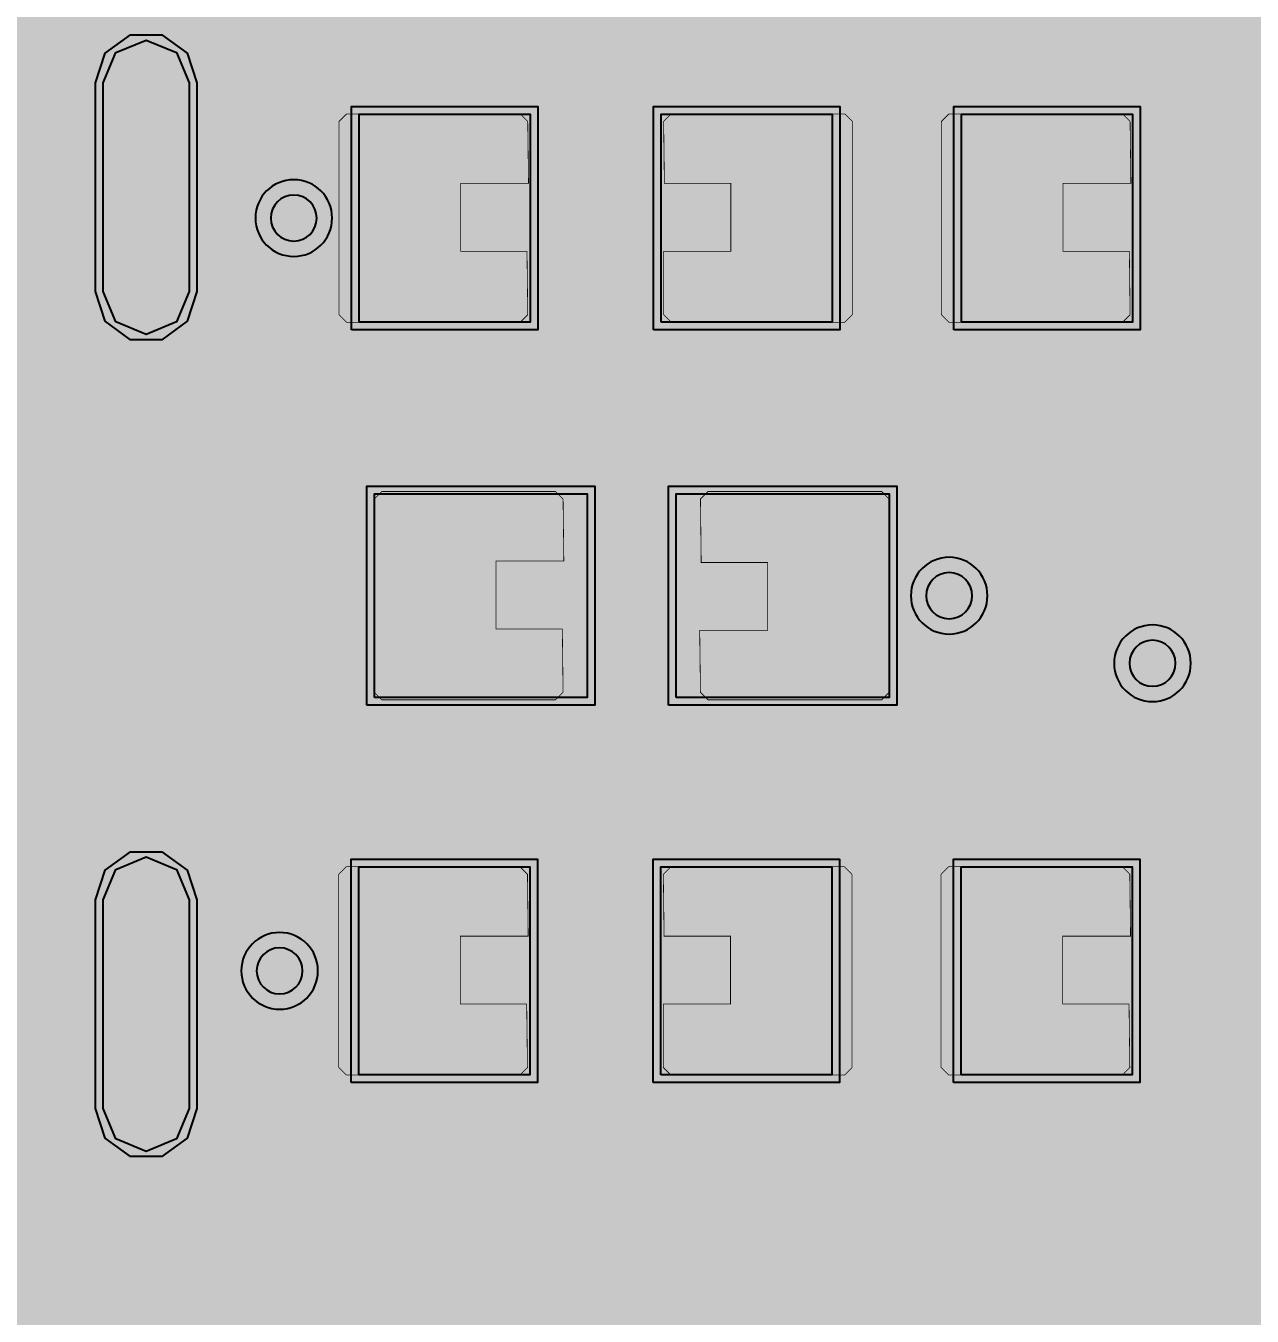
# Model space of a CAD drawing. Header units: millimetres. Extents: x -61 to 56, y -72 to 70.
# Drawn here: x 39.42 to 47.54, y 19.89 to 28.44 of the extents above; entities that cross this region are included whole.
import ezdxf

# ---------------------------------------------------------------- set-up
doc = ezdxf.new("R2010")
doc.units = ezdxf.units.MM
doc.header["$MEASUREMENT"] = 0
for name, color, linetype, true_color in [('02GND', 7, 'Continuous', 0x999966), ('03POWER', 7, 'Continuous', 0x008000), ('Bottom-Layer', 7, 'Continuous', 0x0000ff), ('Hole-Layer', 7, 'Continuous', 0x222222), ('Multi-Layer', 7, 'Continuous', 0xc0c0c0), ('Top-Layer', 7, 'Continuous', 0xff0000), ('Top-Paste-Mask-Layer', 7, 'Continuous', 0x808080), ('Top-Silkscreen-Layer', 7, 'Continuous', 0xffcc00), ('Top-Solder-Mask-Layer', 7, 'Continuous', 0x800080)]:
    doc.layers.add(name, color=color, linetype=linetype, true_color=true_color)

msp = doc.modelspace()

# ---------------------------------------------------------------- hatches: boundary and pattern name
at = {"layer": '02GND'}
for points in [[(-49.642, 52.1533), (49.642, 52.1533), (49.642, -62.142), (-49.642, -62.142)], [(40.578, 27.1671), (40.66, 26.861), (40.8841, 26.6369), (41.1901, 26.5549), (41.4962, 26.6369), (41.7203, 26.861), (41.8023, 27.1671), (41.7203, 27.4731), (41.4962, 27.6972), (41.1901, 27.7792), (40.8841, 27.6972), (40.66, 27.4731)], [(40.4843, 22.181), (40.5663, 21.875), (40.7903, 21.6509), (41.0964, 21.5689), (41.4025, 21.6509), (41.6265, 21.875), (41.7086, 22.181), (41.6265, 22.4871), (41.4025, 22.7112), (41.0964, 22.7932), (40.7903, 22.7112), (40.5663, 22.4871)]]:
    msp.add_hatch(color=256, dxfattribs=at).paths.add_polyline_path(points)
at = {"layer": '03POWER'}
for points in [[(48.499, -56.0416), (48.5811, -56.3479), (48.8055, -56.572), (49.112, -56.6537), (49.4182, -56.5711), (49.642, -56.3464), (49.642, -62.142), (44.1922, -62.142), (44.3927, -61.9566), (44.4927, -61.7025), (44.4722, -61.4302), (45.1891, -61.7036), (45.9498, -61.8043), (46.7131, -61.7268), (47.438, -61.4754), (48.0854, -61.0636), (48.6204, -60.5136), (49.0141, -59.855), (49.2453, -59.1234), (49.3016, -58.3582), (49.1799, -57.6006), (48.8867, -56.8916), (48.438, -56.2692), (47.8578, -55.7672), (47.1774, -55.4124), (46.4336, -55.2241), (45.6664, -55.2125), (44.9172, -55.378), (44.2264, -55.7119), (43.6312, -56.1961), (43.1637, -56.8045), (42.8491, -57.5043), (42.7044, -58.2579), (42.7374, -59.0244), (42.9463, -59.7627), (43.3198, -60.433), (43.8378, -60.999), (-43.3618, -60.999), (-43.6207, -61.0564), (-43.831, -61.218), (-43.9533, -61.4534), (-43.9644, -61.7184), (-43.8625, -61.9632), (-43.6666, -62.142), (-49.642, -62.142), (-49.642, -56.5819), (-49.4335, -56.7975), (-49.1476, -56.8882), (-48.8529, -56.8322), (-49.1622, -57.5412), (-49.2982, -58.3027), (-49.2534, -59.075), (-49.0303, -59.8157), (-48.6412, -60.4842), (-48.1072, -61.0439), (-47.4578, -61.4642), (-46.7284, -61.722), (-45.9591, -61.8032), (-45.1921, -61.7032), (-44.4692, -61.4277), (-43.8302, -60.9917), (-43.3101, -60.4191), (-42.9374, -59.7413), (-42.7325, -58.9953), (-42.7065, -58.2222), (-42.8611, -57.4642), (-43.1876, -56.763), (-43.6682, -56.1568), (-44.2766, -55.679), (-44.9793, -55.3557), (-45.738, -55.2047), (-46.511, -55.2341), (-47.256, -55.4425), (-47.9321, -55.8184), (-48.5023, -56.3411), (-48.4998, -56.3091), (-48.499, -56.2771), (-48.499, 51.315), (-19.4026, 51.315), (-19.6295, 51.1437), (-19.7546, 50.8885), (-19.7509, 50.6043), (-19.6192, 50.3524), (-19.388, 50.1871), (-19.6578, 49.9772), (-19.7729, 49.6553), (-19.6975, 49.3219), (-19.4552, 49.0809), (-19.6839, 48.8583), (-19.7695, 48.5508), (-19.6886, 48.242), (-19.4633, 48.0159), (-19.1548, 47.934), (-18.847, 48.0185), (-18.6236, 48.2465), (-18.5453, 48.5559), (-18.6335, 48.8627), (-18.8641, 49.0834), (-18.625, 49.3243), (-18.5509, 49.6555), (-18.6646, 49.9752), (-18.9312, 50.1853), (-18.6981, 50.3494), (-18.5646, 50.6015), (-18.5597, 50.8866), (-18.6846, 51.143), (-18.9121, 51.315), (48.4255, 51.315), (48.499, 51.2415)], [(40.578, 27.1671), (40.66, 26.861), (40.8841, 26.6369), (41.1901, 26.5549), (41.4962, 26.6369), (41.7203, 26.861), (41.8023, 27.1671), (41.7203, 27.4731), (41.4962, 27.6972), (41.1901, 27.7792), (40.8841, 27.6972), (40.66, 27.4731)], [(44.9194, 24.6661), (45.0014, 24.36), (45.2254, 24.1359), (45.5315, 24.0539), (45.8376, 24.1359), (46.0616, 24.36), (46.1436, 24.6661), (46.0616, 24.9721), (45.8376, 25.1962), (45.5315, 25.2782), (45.2254, 25.1962), (45.0014, 24.9721)], [(46.2661, 24.2182), (46.3481, 23.9121), (46.5722, 23.6881), (46.8782, 23.606), (47.1843, 23.6881), (47.4084, 23.9121), (47.4904, 24.2182), (47.4084, 24.5243), (47.1843, 24.7483), (46.8782, 24.8303), (46.5722, 24.7483), (46.3481, 24.5243)], [(40.4843, 22.181), (40.5663, 21.875), (40.7903, 21.6509), (41.0964, 21.5689), (41.4025, 21.6509), (41.6265, 21.875), (41.7086, 22.181), (41.6265, 22.4871), (41.4025, 22.7112), (41.0964, 22.7932), (40.7903, 22.7112), (40.5663, 22.4871)]]:
    msp.add_hatch(color=256, dxfattribs=at).paths.add_polyline_path(points)
at = {"layer": 'Bottom-Layer'}
for points in [[(-49.642, -62.142), (-49.642, 52.1533), (49.642, 52.1533), (49.642, -62.142)], [(23.0869, 21.9609), (23.1689, 21.6549), (23.393, 21.4308), (23.699, 21.3488), (35.6723, 21.3488), (34.3978, 20.0743), (26.7457, 20.0743), (26.4167, 19.9992), (26.1529, 19.7888), (26.0065, 19.4848), (26.0065, 19.1474), (26.1529, 18.8434), (26.4167, 18.6331), (26.7457, 18.558), (34.7118, 18.558), (35.0019, 18.6157), (35.2479, 18.78), (37.0653, 20.5974), (37.16, 20.3431), (37.3554, 20.1547), (37.6131, 20.0694), (37.8823, 20.1038), (38.1102, 20.2512), (38.2519, 20.4827), (39.4016, 21.6324), (40.8249, 21.6324), (41.1258, 21.5696), (41.4193, 21.661), (41.6314, 21.8835), (41.7086, 22.181), (41.6314, 22.4786), (41.4193, 22.7011), (41.1258, 22.7925), (40.8249, 22.7297), (39.1975, 22.7297), (41.7262, 25.2584), (41.8906, 25.5044), (41.9483, 25.7945), (41.9483, 27.1671), (41.8732, 27.496), (41.6628, 27.7598), (41.3589, 27.9062), (41.0214, 27.9062), (40.7175, 27.7598), (40.5071, 27.496), (40.432, 27.1671), (40.432, 26.1085), (36.3073, 21.9838), (36.2179, 22.2801), (35.995, 22.4948), (35.6956, 22.5731), (23.699, 22.5731), (23.393, 22.4911), (23.1689, 22.267)]]:
    msp.add_hatch(color=256, dxfattribs=at).paths.add_polyline_path(points)
at = {"layer": 'Top-Layer'}
for points in [[(-49.642, -62.142), (-49.642, 52.1533), (49.642, 52.1533), (49.642, -62.142)], [(39.6073, 31.1852), (38.6451, 31.1852), (38.466, 31.1372), (38.3349, 31.0061), (38.2869, 30.8271), (38.2869, 29.4771), (38.3146, 29.339), (38.3934, 29.2222), (38.3934, 28.3961), (38.3236, 28.2355), (38.2997, 28.0621), (38.2997, 26.6802), (38.3779, 26.3732), (38.5933, 26.1409), (38.8935, 26.0397), (39.2056, 26.0944), (39.4536, 26.2917), (39.5771, 26.5834), (39.61, 26.4564), (39.668, 26.3388), (39.7198, 26.1673), (39.8241, 26.0216), (40.2546, 25.5911), (40.4326, 25.4722), (40.6426, 25.4304), (41.3773, 25.4304), (41.3688, 25.3861), (41.3659, 25.3411), (41.3659, 24.8912), (39.8241, 23.3494), (39.7102, 23.1831), (39.664, 22.9869), (39.6087, 22.8721), (39.5771, 22.7487), (39.433, 23.0661), (39.1443, 23.2615), (38.796, 23.2774), (38.4908, 23.1089), (38.3185, 22.8058), (38.2844, 22.916), (38.217, 23.0096), (38.1743, 23.0524), (38.1263, 23.1061), (38.0726, 23.154), (38.035, 23.1916), (37.9188, 23.2692), (37.7818, 23.2965), (37.5568, 23.2965), (37.4197, 23.2692), (37.3035, 23.1916), (37.2243, 23.1124), (37.2179, 23.1061), (37.2115, 23.0996), (37.1308, 23.0189), (37.0598, 22.9178), (37.0274, 22.7986), (36.8868, 23.0733), (36.6343, 23.2508), (36.3282, 23.2899), (36.0391, 23.1818), (35.8339, 22.9514), (35.7597, 22.6519), (35.7597, 22.5731), (35.6956, 22.5731), (35.3895, 22.4911), (35.1655, 22.267), (35.0835, 21.9609), (35.1655, 21.6549), (35.3895, 21.4308), (35.6956, 21.3488), (35.7597, 21.3488), (35.7597, 21.27), (35.8307, 20.9766), (36.0279, 20.748), (36.3077, 20.6347), (35.5133, 19.8403), (35.4357, 19.7241), (35.4084, 19.587), (35.4084, 15.0517), (35.4357, 14.9147), (35.5133, 14.7985), (35.8624, 14.4494), (35.9786, 14.3718), (36.1156, 14.3445), (37.6112, 14.3445), (37.7483, 14.3718), (37.8645, 14.4494), (38.217, 14.8019), (38.2946, 14.9181), (38.3219, 15.0552), (38.3219, 21.1028), (38.3517, 21.0168), (38.3934, 20.936), (38.3934, 20.7057), (38.4352, 20.4957), (38.5541, 20.3177), (38.7748, 20.097), (38.9528, 19.9781), (39.1627, 19.9364), (42.492, 19.9364), (42.702, 19.9781), (42.88, 20.0971), (43.9173, 21.1344), (44.7544, 21.1344), (44.9334, 21.1824), (45.0645, 21.3135), (45.1125, 21.4925), (45.1125, 21.6324), (45.2537, 21.6324), (45.2537, 21.4925), (45.3017, 21.3135), (45.4328, 21.1824), (45.6118, 21.1344), (46.7444, 21.1344), (46.9234, 21.1824), (47.0545, 21.3135), (47.1025, 21.4925), (47.1025, 22.8696), (47.0545, 23.0486), (46.9234, 23.1797), (46.7444, 23.2277), (45.6118, 23.2277), (45.4328, 23.1797), (45.3017, 23.0486), (45.2537, 22.8696), (45.2537, 22.7297), (45.1125, 22.7297), (45.1125, 22.8696), (45.0645, 23.0486), (44.9334, 23.1797), (44.7544, 23.2277), (43.6218, 23.2277), (43.4427, 23.1797), (43.3117, 23.0486), (43.2637, 22.8696), (43.2637, 22.0325), (43.1125, 21.8813), (43.1125, 22.8696), (43.0645, 23.0486), (42.9334, 23.1797), (42.7544, 23.2277), (41.6218, 23.2277), (41.4427, 23.1797), (41.3117, 23.0486), (41.2637, 22.8696), (41.2637, 22.7699), (41.0534, 22.7917), (40.8483, 22.7406), (40.8426, 22.7748), (40.835, 22.8085), (41.6644, 23.6379), (41.6941, 23.6342), (41.7241, 23.6329), (43.1341, 23.6329), (43.3132, 23.6809), (43.4442, 23.812), (43.4922, 23.991), (43.4922, 25.3411), (43.4658, 25.4762), (43.3903, 25.5913), (43.9193, 26.1204), (44.7564, 26.1204), (44.9354, 26.1684), (45.0665, 26.2995), (45.1145, 26.4785), (45.1145, 26.6184), (45.2557, 26.6184), (45.2557, 26.4785), (45.3037, 26.2995), (45.4348, 26.1684), (45.6138, 26.1204), (46.7464, 26.1204), (46.9254, 26.1684), (47.0565, 26.2995), (47.1045, 26.4785), (47.1045, 27.8556), (47.0565, 28.0346), (46.9254, 28.1657), (46.7464, 28.2137), (45.6138, 28.2137), (45.4348, 28.1657), (45.3037, 28.0346), (45.2557, 27.8556), (45.2557, 27.7157), (45.1145, 27.7157), (45.1145, 27.8556), (45.0665, 28.0346), (44.9354, 28.1657), (44.7564, 28.2137), (43.6238, 28.2137), (43.4447, 28.1657), (43.3137, 28.0346), (43.2657, 27.8556), (43.2657, 27.0185), (43.1145, 26.8674), (43.1145, 27.8556), (43.0665, 28.0346), (42.9354, 28.1657), (42.7564, 28.2137), (41.6238, 28.2137), (41.3965, 28.1323), (41.2725, 27.9252), (41.1901, 27.9252), (41.0178, 27.9053), (40.8544, 27.8468), (40.8544, 28.0621), (40.7763, 28.3691), (40.5609, 28.6014), (40.2606, 28.7026), (39.9486, 28.6479), (39.7006, 28.4506), (39.5771, 28.1589), (39.5457, 28.2818), (39.4907, 28.3961), (39.4907, 29.1189), (40.0551, 29.1189), (40.2342, 29.1669), (40.3652, 29.298), (40.4132, 29.4771), (40.4132, 30.4393), (41.3013, 31.3274), (42.0553, 31.3274), (42.2344, 31.3754), (42.3655, 31.5065), (42.4135, 31.6856), (42.4135, 33.0626), (42.3655, 33.2416), (42.2344, 33.3727), (42.0553, 33.4207), (40.9228, 33.4207), (40.7437, 33.3727), (40.6127, 33.2416), (40.5647, 33.0626), (40.5647, 32.1426), (40.4135, 31.9914), (40.4135, 33.0626), (40.3655, 33.2416), (40.2344, 33.3727), (40.0553, 33.4207), (38.9228, 33.4207), (38.7437, 33.3727), (38.6127, 33.2416), (38.5647, 33.0626), (38.5647, 32.9227), (38.4182, 32.9227), (38.4182, 33.0491), (38.3702, 33.2281), (38.2391, 33.3592), (38.0601, 33.4072), (36.6501, 33.4072), (36.471, 33.3592), (36.3399, 33.2281), (36.2919, 33.0491), (36.2919, 31.6991), (36.3399, 31.52), (36.471, 31.3889), (36.6501, 31.3409), (38.0601, 31.3409), (38.2391, 31.3889), (38.3702, 31.52), (38.4182, 31.6991), (38.4182, 31.8254), (38.5647, 31.8254), (38.5647, 31.6856), (38.6127, 31.5065), (38.7437, 31.3754), (38.9228, 31.3274), (39.7495, 31.3274)], [(40.4963, 26.6802), (40.413, 26.4793), (40.2121, 26.396), (40.0111, 26.4793), (39.9279, 26.6802), (39.9279, 28.0621), (40.0111, 28.263), (40.2121, 28.3463), (40.413, 28.263), (40.4963, 28.0621)], [(41.6238, 26.4785), (41.6238, 27.8556), (42.7564, 27.8556), (42.7564, 26.4785)], [(43.6238, 26.4785), (43.6238, 27.8556), (44.7564, 27.8556), (44.7564, 26.4785)], [(45.6138, 26.4785), (45.6138, 27.8556), (46.7464, 27.8556), (46.7464, 26.4785)], [(41.7241, 23.991), (41.7241, 25.3411), (43.1341, 25.3411), (43.1341, 23.991)], [(43.7241, 23.991), (43.7241, 25.3411), (45.1341, 25.3411), (45.1341, 23.991)], [(40.4963, 21.27), (40.413, 21.0691), (40.2121, 20.9858), (40.0111, 21.0691), (39.9279, 21.27), (39.9279, 22.6519), (40.0111, 22.8528), (40.2121, 22.9361), (40.413, 22.8528), (40.4963, 22.6519)], [(41.6218, 21.4925), (41.6218, 22.8696), (42.7544, 22.8696), (42.7544, 21.4925)], [(43.6218, 21.4925), (43.6218, 22.8696), (44.7544, 22.8696), (44.7544, 21.4925)], [(45.6118, 21.4925), (45.6118, 22.8696), (46.7444, 22.8696), (46.7444, 21.4925)]]:
    msp.add_hatch(color=256, dxfattribs=at).paths.add_polyline_path(points)
at = {"layer": 'Top-Paste-Mask-Layer'}
for points in [[(40.4963, 26.6802), (40.413, 26.4793), (40.2121, 26.396), (40.0111, 26.4793), (39.9279, 26.6802), (39.9279, 28.0621), (40.0111, 28.263), (40.2121, 28.3463), (40.413, 28.263), (40.4963, 28.0621)], [(41.4901, 26.527), (41.4901, 27.807), (41.5401, 27.857), (42.6901, 27.857), (42.7401, 27.807), (42.7451, 27.397), (42.2951, 27.397), (42.2951, 26.947), (42.7351, 26.947), (42.7401, 26.527), (42.6901, 26.477), (41.5401, 26.477)], [(41.4901, 26.527), (41.4901, 27.807), (41.5401, 27.857), (42.6901, 27.857), (42.7401, 27.807), (42.7451, 27.397), (42.2951, 27.397), (42.2951, 26.947), (42.7351, 26.947), (42.7401, 26.527), (42.6901, 26.477), (41.5401, 26.477)], [(43.6401, 26.527), (43.6401, 26.947), (44.0851, 26.947), (44.0851, 27.397), (43.6451, 27.397), (43.6401, 27.807), (43.6901, 27.857), (44.8401, 27.857), (44.8901, 27.807), (44.8901, 26.527), (44.8401, 26.477), (43.6901, 26.477)], [(43.6401, 26.527), (43.6401, 26.947), (44.0851, 26.947), (44.0851, 27.397), (43.6451, 27.397), (43.6401, 27.807), (43.6901, 27.857), (44.8401, 27.857), (44.8901, 27.807), (44.8901, 26.527), (44.8401, 26.477), (43.6901, 26.477)], [(45.4801, 26.527), (45.4801, 27.807), (45.5301, 27.857), (46.6801, 27.857), (46.7301, 27.807), (46.7351, 27.397), (46.2851, 27.397), (46.2851, 26.947), (46.7251, 26.947), (46.7301, 26.527), (46.6801, 26.477), (45.5301, 26.477)], [(45.4801, 26.527), (45.4801, 27.807), (45.5301, 27.857), (46.6801, 27.857), (46.7301, 27.807), (46.7351, 27.397), (46.2851, 27.397), (46.2851, 26.947), (46.7251, 26.947), (46.7301, 26.527), (46.6801, 26.477), (45.5301, 26.477)], [(41.7241, 24.026), (41.7241, 25.306), (41.7741, 25.356), (42.9241, 25.356), (42.9741, 25.306), (42.9791, 24.896), (42.5291, 24.896), (42.5291, 24.446), (42.9691, 24.446), (42.9741, 24.026), (42.9241, 23.976), (41.7741, 23.976)], [(41.7241, 24.026), (41.7241, 25.306), (41.7741, 25.356), (42.9241, 25.356), (42.9741, 25.306), (42.9791, 24.896), (42.5291, 24.896), (42.5291, 24.446), (42.9691, 24.446), (42.9741, 24.026), (42.9241, 23.976), (41.7741, 23.976)], [(45.1341, 25.3061), (45.1341, 24.0261), (45.0841, 23.9761), (43.934, 23.9761), (43.8841, 24.0261), (43.879, 24.4361), (44.329, 24.4361), (44.329, 24.8861), (43.889, 24.8861), (43.8841, 25.3061), (43.934, 25.3561), (45.0841, 25.3561)], [(45.1341, 25.3061), (45.1341, 24.0261), (45.0841, 23.9761), (43.934, 23.9761), (43.8841, 24.0261), (43.879, 24.4361), (44.329, 24.4361), (44.329, 24.8861), (43.889, 24.8861), (43.8841, 25.3061), (43.934, 25.3561), (45.0841, 25.3561)], [(40.4963, 21.27), (40.413, 21.0691), (40.2121, 20.9858), (40.0111, 21.0691), (39.9279, 21.27), (39.9279, 22.6519), (40.0111, 22.8528), (40.2121, 22.9361), (40.413, 22.8528), (40.4963, 22.6519)], [(41.4881, 21.541), (41.4881, 22.821), (41.5381, 22.871), (42.6881, 22.871), (42.7381, 22.821), (42.7431, 22.411), (42.2931, 22.411), (42.2931, 21.961), (42.7331, 21.961), (42.7381, 21.541), (42.6881, 21.491), (41.5381, 21.491)], [(41.4881, 21.541), (41.4881, 22.821), (41.5381, 22.871), (42.6881, 22.871), (42.7381, 22.821), (42.7431, 22.411), (42.2931, 22.411), (42.2931, 21.961), (42.7331, 21.961), (42.7381, 21.541), (42.6881, 21.491), (41.5381, 21.491)], [(43.6381, 21.541), (43.6381, 21.961), (44.0831, 21.961), (44.0831, 22.411), (43.6431, 22.411), (43.6381, 22.821), (43.6881, 22.871), (44.8381, 22.871), (44.8881, 22.821), (44.8881, 21.541), (44.8381, 21.491), (43.6881, 21.491)], [(43.6381, 21.541), (43.6381, 21.961), (44.0831, 21.961), (44.0831, 22.411), (43.6431, 22.411), (43.6381, 22.821), (43.6881, 22.871), (44.8381, 22.871), (44.8881, 22.821), (44.8881, 21.541), (44.8381, 21.491), (43.6881, 21.491)], [(45.4781, 21.541), (45.4781, 22.821), (45.5281, 22.871), (46.6781, 22.871), (46.7281, 22.821), (46.7331, 22.411), (46.2831, 22.411), (46.2831, 21.961), (46.7231, 21.961), (46.7281, 21.541), (46.6781, 21.491), (45.5281, 21.491)], [(45.4781, 21.541), (45.4781, 22.821), (45.5281, 22.871), (46.6781, 22.871), (46.7281, 22.821), (46.7331, 22.411), (46.2831, 22.411), (46.2831, 21.961), (46.7231, 21.961), (46.7281, 21.541), (46.6781, 21.491), (45.5281, 21.491)]]:
    msp.add_hatch(color=256, dxfattribs=at).paths.add_polyline_path(points)
at = {"layer": 'Top-Solder-Mask-Layer'}
for points in [[(40.5471, 26.6802), (40.4831, 26.4833), (40.3156, 26.3616), (40.1086, 26.3616), (39.9411, 26.4833), (39.8771, 26.6802), (39.8771, 28.0621), (39.9411, 28.259), (40.1086, 28.3807), (40.3156, 28.3807), (40.4831, 28.259), (40.5471, 28.0621)], [(41.573, 26.4277), (41.573, 27.9064), (42.8072, 27.9064), (42.8072, 26.4277)], [(43.573, 26.4277), (43.573, 27.9064), (44.8072, 27.9064), (44.8072, 26.4277)], [(45.563, 26.4277), (45.563, 27.9064), (46.7972, 27.9064), (46.7972, 26.4277)], [(41.6733, 23.9402), (41.6733, 25.3919), (43.1849, 25.3919), (43.1849, 23.9402)], [(43.6733, 23.9402), (43.6733, 25.3919), (45.1849, 25.3919), (45.1849, 23.9402)], [(40.5471, 21.27), (40.4831, 21.0731), (40.3156, 20.9514), (40.1086, 20.9514), (39.9411, 21.0731), (39.8771, 21.27), (39.8771, 22.6519), (39.9411, 22.8488), (40.1086, 22.9705), (40.3156, 22.9705), (40.4831, 22.8488), (40.5471, 22.6519)], [(41.571, 21.4417), (41.571, 22.9204), (42.8052, 22.9204), (42.8052, 21.4417)], [(43.571, 21.4417), (43.571, 22.9204), (44.8052, 22.9204), (44.8052, 21.4417)], [(45.561, 21.4417), (45.561, 22.9204), (46.7952, 22.9204), (46.7952, 21.4417)]]:
    msp.add_hatch(color=256, dxfattribs=at).paths.add_polyline_path(points)

# ---------------------------------------------------------------- linework, layer by layer
at = {"layer": '02GND', "const_width": 0.0508}
for points in [[(40.578, 27.1671), (40.66, 26.861), (40.8841, 26.6369), (41.1901, 26.5549), (41.4962, 26.6369), (41.7203, 26.861), (41.8023, 27.1671), (41.7203, 27.4731), (41.4962, 27.6972), (41.1901, 27.7792), (40.8841, 27.6972), (40.66, 27.4731)], [(40.4843, 22.181), (40.5663, 21.875), (40.7903, 21.6509), (41.0964, 21.5689), (41.4025, 21.6509), (41.6265, 21.875), (41.7086, 22.181), (41.6265, 22.4871), (41.4025, 22.7112), (41.0964, 22.7932), (40.7903, 22.7112), (40.5663, 22.4871)]]:
    msp.add_lwpolyline(points, close=True, dxfattribs=at)
at = {"layer": '03POWER', "const_width": 0.0508}
for points in [[(40.578, 27.1671), (40.66, 26.861), (40.8841, 26.6369), (41.1901, 26.5549), (41.4962, 26.6369), (41.7203, 26.861), (41.8023, 27.1671), (41.7203, 27.4731), (41.4962, 27.6972), (41.1901, 27.7792), (40.8841, 27.6972), (40.66, 27.4731)], [(44.9194, 24.6661), (45.0014, 24.36), (45.2254, 24.1359), (45.5315, 24.0539), (45.8376, 24.1359), (46.0616, 24.36), (46.1436, 24.6661), (46.0616, 24.9721), (45.8376, 25.1962), (45.5315, 25.2782), (45.2254, 25.1962), (45.0014, 24.9721)], [(46.2661, 24.2182), (46.3481, 23.9121), (46.5722, 23.6881), (46.8782, 23.606), (47.1843, 23.6881), (47.4084, 23.9121), (47.4904, 24.2182), (47.4084, 24.5243), (47.1843, 24.7483), (46.8782, 24.8303), (46.5722, 24.7483), (46.3481, 24.5243)], [(40.4843, 22.181), (40.5663, 21.875), (40.7903, 21.6509), (41.0964, 21.5689), (41.4025, 21.6509), (41.6265, 21.875), (41.7086, 22.181), (41.6265, 22.4871), (41.4025, 22.7112), (41.0964, 22.7932), (40.7903, 22.7112), (40.5663, 22.4871)]]:
    msp.add_lwpolyline(points, close=True, dxfattribs=at)
at = {"layer": 'Bottom-Layer'}
for points, const_width in [([(38.2519, 20.4827), (39.4016, 21.6324), (40.8249, 21.6324), (41.1258, 21.5696), (41.4193, 21.661), (41.6314, 21.8835), (41.7086, 22.181), (41.6314, 22.4786), (41.4193, 22.7011), (41.1258, 22.7925), (40.8249, 22.7297), (39.1975, 22.7297), (41.7262, 25.2584), (41.8906, 25.5044), (41.9483, 25.7945), (41.9483, 27.1671), (41.8732, 27.496), (41.6628, 27.7598), (41.3589, 27.9062), (41.0214, 27.9062), (40.7175, 27.7598), (40.5071, 27.496), (40.432, 27.1671), (40.432, 26.1085), (36.3073, 21.9838)], 0.0508), ([(41.1901, 27.1671), (41.1901, 25.7945)], 0.8), ([(41.1901, 25.7945), (34.7118, 19.3161)], 0.8), ([(41.0964, 22.181), (39.1744, 22.181)], 0.381)]:
    msp.add_lwpolyline(points, dxfattribs=dict(at, const_width=const_width))
at = {"layer": 'Hole-Layer'}
for points in [[(41.0377, 27.1671, 1), (41.3426, 27.1671, 1)], [(45.379, 24.6661, 1), (45.684, 24.6661, 1)], [(46.7257, 24.2182, 1), (47.0307, 24.2182, 1)], [(40.9439, 22.181, 1), (41.2489, 22.181, 1)]]:
    msp.add_lwpolyline(points, format="xyb", close=True, dxfattribs=at)
at = {"layer": 'Multi-Layer'}
for points in [[(40.9361, 27.1671, 1), (41.4442, 27.1671, 1)], [(45.2775, 24.6661, 1), (45.7855, 24.6661, 1)], [(46.6242, 24.2182, 1), (47.1322, 24.2182, 1)], [(40.8424, 22.181, 1), (41.3504, 22.181, 1)]]:
    msp.add_lwpolyline(points, format="xyb", close=True, dxfattribs=at)
at = {"layer": 'Top-Layer'}
for points, const_width in [([(39.9486, 28.6479), (39.7006, 28.4506), (39.5771, 28.1589), (39.5457, 28.2818), (39.4907, 28.3961), (39.4907, 29.1189)], 0.0508), ([(39.1627, 19.9364), (42.492, 19.9364), (42.702, 19.9781), (42.88, 20.0971), (43.9173, 21.1344), (44.7544, 21.1344), (44.9334, 21.1824), (45.0645, 21.3135), (45.1125, 21.4925), (45.1125, 21.6324), (45.2537, 21.6324), (45.2537, 21.4925), (45.3017, 21.3135), (45.4328, 21.1824), (45.6118, 21.1344), (46.7444, 21.1344), (46.9234, 21.1824), (47.0545, 21.3135), (47.1025, 21.4925), (47.1025, 22.8696), (47.0545, 23.0486), (46.9234, 23.1797), (46.7444, 23.2277), (45.6118, 23.2277), (45.4328, 23.1797), (45.3017, 23.0486), (45.2537, 22.8696), (45.2537, 22.7297), (45.1125, 22.7297), (45.1125, 22.8696), (45.0645, 23.0486), (44.9334, 23.1797), (44.7544, 23.2277), (43.6218, 23.2277), (43.4427, 23.1797), (43.3117, 23.0486), (43.2637, 22.8696), (43.2637, 22.0325), (43.1125, 21.8813), (43.1125, 22.8696), (43.0645, 23.0486), (42.9334, 23.1797), (42.7544, 23.2277), (41.6218, 23.2277), (41.4427, 23.1797), (41.3117, 23.0486), (41.2637, 22.8696), (41.2637, 22.7699), (41.0534, 22.7917), (40.8483, 22.7406), (40.8426, 22.7748), (40.835, 22.8085), (41.6644, 23.6379), (41.6941, 23.6342), (41.7241, 23.6329), (43.1341, 23.6329), (43.3132, 23.6809), (43.4442, 23.812), (43.4922, 23.991), (43.4922, 25.3411), (43.4658, 25.4762), (43.3903, 25.5913), (43.9193, 26.1204), (44.7564, 26.1204), (44.9354, 26.1684), (45.0665, 26.2995), (45.1145, 26.4785), (45.1145, 26.6184), (45.2557, 26.6184), (45.2557, 26.4785), (45.3037, 26.2995), (45.4348, 26.1684), (45.6138, 26.1204), (46.7464, 26.1204), (46.9254, 26.1684), (47.0565, 26.2995), (47.1045, 26.4785), (47.1045, 27.8556), (47.0565, 28.0346), (46.9254, 28.1657), (46.7464, 28.2137), (45.6138, 28.2137), (45.4348, 28.1657), (45.3037, 28.0346), (45.2557, 27.8556), (45.2557, 27.7157), (45.1145, 27.7157), (45.1145, 27.8556), (45.0665, 28.0346), (44.9354, 28.1657), (44.7564, 28.2137), (43.6238, 28.2137), (43.4447, 28.1657), (43.3137, 28.0346), (43.2657, 27.8556), (43.2657, 27.0185), (43.1145, 26.8674), (43.1145, 27.8556), (43.0665, 28.0346), (42.9354, 28.1657), (42.7564, 28.2137), (41.6238, 28.2137), (41.3965, 28.1323), (41.2725, 27.9252), (41.1901, 27.9252), (41.0178, 27.9053), (40.8544, 27.8468), (40.8544, 28.0621), (40.7763, 28.3691), (40.5609, 28.6014)], 0.0508), ([(40.2121, 27.3712), (40.2121, 26.4095)], 0.381), ([(42.1901, 27.1671), (41.1901, 27.1671)], 0.8), ([(43.0021, 25.979), (44.1901, 27.1671)], 0.381), ([(46.1801, 27.1671), (44.1901, 27.1671)], 0.381), ([(39.2056, 26.0944), (39.4536, 26.2917), (39.5771, 26.5834), (39.61, 26.4564), (39.668, 26.3388), (39.7198, 26.1673), (39.8241, 26.0216), (40.2546, 25.5911), (40.4326, 25.4722), (40.6426, 25.4304), (41.3773, 25.4304), (41.3688, 25.3861), (41.3659, 25.3411), (41.3659, 24.8912), (39.8241, 23.3494), (39.7102, 23.1831), (39.664, 22.9869), (39.6087, 22.8721), (39.5771, 22.7487), (39.433, 23.0661), (39.1443, 23.2615)], 0.0508), ([(40.2121, 26.4095), (40.6426, 25.979)], 0.381), ([(40.6426, 25.979), (43.0021, 25.979)], 0.381), ([(40.2121, 22.9615), (41.9166, 24.6661)], 0.381), ([(41.9166, 24.6661), (42.4291, 24.6661)], 0.381), ([(44.4291, 24.6661), (45.5315, 24.6661)], 0.381), ([(40.2121, 21.9609), (40.2121, 22.9615)], 0.381), ([(42.1881, 22.181), (41.0964, 22.181)], 0.381), ([(42.492, 20.485), (44.1881, 22.181)], 0.381), ([(44.1881, 22.181), (46.1781, 22.181)], 0.381), ([(39.1627, 20.485), (42.492, 20.485)], 0.381)]:
    msp.add_lwpolyline(points, dxfattribs=dict(at, const_width=const_width))
for points in [[(40.4963, 26.6802), (40.413, 26.4793), (40.2121, 26.396), (40.0111, 26.4793), (39.9279, 26.6802), (39.9279, 28.0621), (40.0111, 28.263), (40.2121, 28.3463), (40.413, 28.263), (40.4963, 28.0621)], [(41.6238, 26.4785), (41.6238, 27.8556), (42.7564, 27.8556), (42.7564, 26.4785)], [(43.6238, 26.4785), (43.6238, 27.8556), (44.7564, 27.8556), (44.7564, 26.4785)], [(45.6138, 26.4785), (45.6138, 27.8556), (46.7464, 27.8556), (46.7464, 26.4785)], [(41.7241, 23.991), (41.7241, 25.3411), (43.1341, 25.3411), (43.1341, 23.991)], [(43.7241, 23.991), (43.7241, 25.3411), (45.1341, 25.3411), (45.1341, 23.991)], [(40.4963, 21.27), (40.413, 21.0691), (40.2121, 20.9858), (40.0111, 21.0691), (39.9279, 21.27), (39.9279, 22.6519), (40.0111, 22.8528), (40.2121, 22.9361), (40.413, 22.8528), (40.4963, 22.6519)], [(41.6218, 21.4925), (41.6218, 22.8696), (42.7544, 22.8696), (42.7544, 21.4925)], [(43.6218, 21.4925), (43.6218, 22.8696), (44.7544, 22.8696), (44.7544, 21.4925)], [(45.6118, 21.4925), (45.6118, 22.8696), (46.7444, 22.8696), (46.7444, 21.4925)]]:
    msp.add_lwpolyline(points, close=True, dxfattribs=at)
at = {"layer": 'Top-Paste-Mask-Layer'}
for points in [[(40.4963, 26.6802), (40.413, 26.4793), (40.2121, 26.396), (40.0111, 26.4793), (39.9279, 26.6802), (39.9279, 28.0621), (40.0111, 28.263), (40.2121, 28.3463), (40.413, 28.263), (40.4963, 28.0621)], [(40.4963, 21.27), (40.413, 21.0691), (40.2121, 20.9858), (40.0111, 21.0691), (39.9279, 21.27), (39.9279, 22.6519), (40.0111, 22.8528), (40.2121, 22.9361), (40.413, 22.8528), (40.4963, 22.6519)]]:
    msp.add_lwpolyline(points, close=True, dxfattribs=at)
at = {"layer": 'Top-Paste-Mask-Layer', "const_width": 0.00508}
for points in [[(41.4901, 26.527), (41.4901, 27.807), (41.5401, 27.857), (42.6901, 27.857), (42.7401, 27.807), (42.7451, 27.397), (42.2951, 27.397), (42.2951, 26.947), (42.7351, 26.947), (42.7401, 26.527), (42.6901, 26.477), (41.5401, 26.477)], [(41.4901, 26.527), (41.4901, 27.807), (41.5401, 27.857), (42.6901, 27.857), (42.7401, 27.807), (42.7451, 27.397), (42.2951, 27.397), (42.2951, 26.947), (42.7351, 26.947), (42.7401, 26.527), (42.6901, 26.477), (41.5401, 26.477)], [(43.6401, 26.527), (43.6401, 26.947), (44.0851, 26.947), (44.0851, 27.397), (43.6451, 27.397), (43.6401, 27.807), (43.6901, 27.857), (44.8401, 27.857), (44.8901, 27.807), (44.8901, 26.527), (44.8401, 26.477), (43.6901, 26.477)], [(43.6401, 26.527), (43.6401, 26.947), (44.0851, 26.947), (44.0851, 27.397), (43.6451, 27.397), (43.6401, 27.807), (43.6901, 27.857), (44.8401, 27.857), (44.8901, 27.807), (44.8901, 26.527), (44.8401, 26.477), (43.6901, 26.477)], [(45.4801, 26.527), (45.4801, 27.807), (45.5301, 27.857), (46.6801, 27.857), (46.7301, 27.807), (46.7351, 27.397), (46.2851, 27.397), (46.2851, 26.947), (46.7251, 26.947), (46.7301, 26.527), (46.6801, 26.477), (45.5301, 26.477)], [(45.4801, 26.527), (45.4801, 27.807), (45.5301, 27.857), (46.6801, 27.857), (46.7301, 27.807), (46.7351, 27.397), (46.2851, 27.397), (46.2851, 26.947), (46.7251, 26.947), (46.7301, 26.527), (46.6801, 26.477), (45.5301, 26.477)], [(41.7241, 24.026), (41.7241, 25.306), (41.7741, 25.356), (42.9241, 25.356), (42.9741, 25.306), (42.9791, 24.896), (42.5291, 24.896), (42.5291, 24.446), (42.9691, 24.446), (42.9741, 24.026), (42.9241, 23.976), (41.7741, 23.976)], [(41.7241, 24.026), (41.7241, 25.306), (41.7741, 25.356), (42.9241, 25.356), (42.9741, 25.306), (42.9791, 24.896), (42.5291, 24.896), (42.5291, 24.446), (42.9691, 24.446), (42.9741, 24.026), (42.9241, 23.976), (41.7741, 23.976)], [(45.1341, 25.3061), (45.1341, 24.0261), (45.0841, 23.9761), (43.934, 23.9761), (43.8841, 24.0261), (43.879, 24.4361), (44.329, 24.4361), (44.329, 24.8861), (43.889, 24.8861), (43.8841, 25.3061), (43.934, 25.3561), (45.0841, 25.3561)], [(45.1341, 25.3061), (45.1341, 24.0261), (45.0841, 23.9761), (43.934, 23.9761), (43.8841, 24.0261), (43.879, 24.4361), (44.329, 24.4361), (44.329, 24.8861), (43.889, 24.8861), (43.8841, 25.3061), (43.934, 25.3561), (45.0841, 25.3561)], [(41.4881, 21.541), (41.4881, 22.821), (41.5381, 22.871), (42.6881, 22.871), (42.7381, 22.821), (42.7431, 22.411), (42.2931, 22.411), (42.2931, 21.961), (42.7331, 21.961), (42.7381, 21.541), (42.6881, 21.491), (41.5381, 21.491)], [(41.4881, 21.541), (41.4881, 22.821), (41.5381, 22.871), (42.6881, 22.871), (42.7381, 22.821), (42.7431, 22.411), (42.2931, 22.411), (42.2931, 21.961), (42.7331, 21.961), (42.7381, 21.541), (42.6881, 21.491), (41.5381, 21.491)], [(43.6381, 21.541), (43.6381, 21.961), (44.0831, 21.961), (44.0831, 22.411), (43.6431, 22.411), (43.6381, 22.821), (43.6881, 22.871), (44.8381, 22.871), (44.8881, 22.821), (44.8881, 21.541), (44.8381, 21.491), (43.6881, 21.491)], [(43.6381, 21.541), (43.6381, 21.961), (44.0831, 21.961), (44.0831, 22.411), (43.6431, 22.411), (43.6381, 22.821), (43.6881, 22.871), (44.8381, 22.871), (44.8881, 22.821), (44.8881, 21.541), (44.8381, 21.491), (43.6881, 21.491)], [(45.4781, 21.541), (45.4781, 22.821), (45.5281, 22.871), (46.6781, 22.871), (46.7281, 22.821), (46.7331, 22.411), (46.2831, 22.411), (46.2831, 21.961), (46.7231, 21.961), (46.7281, 21.541), (46.6781, 21.491), (45.5281, 21.491)], [(45.4781, 21.541), (45.4781, 22.821), (45.5281, 22.871), (46.6781, 22.871), (46.7281, 22.821), (46.7331, 22.411), (46.2831, 22.411), (46.2831, 21.961), (46.7231, 21.961), (46.7281, 21.541), (46.6781, 21.491), (45.5281, 21.491)]]:
    msp.add_lwpolyline(points, close=True, dxfattribs=at)
at = {"layer": 'Top-Silkscreen-Layer'}
for points, const_width in [([(41.4289, 26.25), (41.4289, 28.0841)], 0.1524), ([(41.4289, 28.0841), (42.7139, 28.0841)], 0.1524), ([(41.4289, 26.25), (41.4289, 28.0841)], 0.1524), ([(41.4289, 28.0841), (42.7139, 28.0841)], 0.1524), ([(44.9512, 28.0841), (43.6663, 28.0841)], 0.1524), ([(44.9512, 28.0841), (43.6663, 28.0841)], 0.1524), ([(44.9512, 26.25), (44.9512, 28.0841)], 0.1524), ([(44.9512, 26.25), (44.9512, 28.0841)], 0.1524), ([(45.419, 26.25), (45.419, 28.0841)], 0.1524), ([(45.419, 28.0841), (46.7039, 28.0841)], 0.1524), ([(45.419, 26.25), (45.419, 28.0841)], 0.1524), ([(45.419, 28.0841), (46.7039, 28.0841)], 0.1524), ([(42.7139, 26.25), (41.4289, 26.25)], 0.1524), ([(42.7139, 26.25), (41.4289, 26.25)], 0.1524), ([(43.6663, 26.25), (44.9512, 26.25)], 0.1524), ([(43.6663, 26.25), (44.9512, 26.25)], 0.1524), ([(46.7039, 26.25), (45.419, 26.25)], 0.1524), ([(46.7039, 26.25), (45.419, 26.25)], 0.1524), ([(35.8071, 26.1661), (40.8071, 26.1661)], 0.254), ([(35.8071, 26.1661), (40.8071, 26.1661)], 0.254), ([(40.8071, 26.1661), (40.8071, 23.1661)], 0.254), ([(40.8071, 26.1661), (40.8071, 23.1661)], 0.254), ([(41.6179, 25.5697), (43.0279, 25.5697)], 0.1524), ([(41.6179, 25.5697), (43.0279, 25.5697)], 0.1524), ([(45.2403, 25.5697), (43.8303, 25.5697)], 0.1524), ([(45.2403, 25.5697), (43.8303, 25.5697)], 0.1524), ([(41.4655, 23.9148), (41.4655, 25.4173)], 0.1524), ([(41.4655, 23.9148), (41.4655, 25.4173)], 0.1524), ([(45.3927, 23.9148), (45.3927, 25.4173)], 0.1524), ([(45.3927, 23.9148), (45.3927, 25.4173)], 0.1524), ([(43.0279, 23.7624), (41.6179, 23.7624)], 0.1524), ([(43.0279, 23.7624), (41.6179, 23.7624)], 0.1524), ([(43.8303, 23.7624), (45.2403, 23.7624)], 0.1524), ([(43.8303, 23.7624), (45.2403, 23.7624)], 0.1524), ([(35.8071, 23.1661), (40.8071, 23.1661)], 0.254), ([(35.8071, 23.1661), (40.8071, 23.1661)], 0.254), ([(41.4269, 21.2639), (41.4269, 23.0981)], 0.1524), ([(41.4269, 23.0981), (42.7119, 23.0981)], 0.1524), ([(41.4269, 21.2639), (41.4269, 23.0981)], 0.1524), ([(41.4269, 23.0981), (42.7119, 23.0981)], 0.1524), ([(44.9492, 23.0981), (43.6643, 23.0981)], 0.1524), ([(44.9492, 23.0981), (43.6643, 23.0981)], 0.1524), ([(44.9492, 21.2639), (44.9492, 23.0981)], 0.1524), ([(44.9492, 21.2639), (44.9492, 23.0981)], 0.1524), ([(45.417, 21.2639), (45.417, 23.0981)], 0.1524), ([(45.417, 23.0981), (46.7019, 23.0981)], 0.1524), ([(45.417, 21.2639), (45.417, 23.0981)], 0.1524), ([(45.417, 23.0981), (46.7019, 23.0981)], 0.1524), ([(42.7119, 21.2639), (41.4269, 21.2639)], 0.1524), ([(42.7119, 21.2639), (41.4269, 21.2639)], 0.1524), ([(43.6643, 21.2639), (44.9492, 21.2639)], 0.1524), ([(43.6643, 21.2639), (44.9492, 21.2639)], 0.1524), ([(46.7019, 21.2639), (45.417, 21.2639)], 0.1524), ([(46.7019, 21.2639), (45.417, 21.2639)], 0.1524)]:
    msp.add_lwpolyline(points, dxfattribs=dict(at, const_width=const_width))
at = {"layer": 'Top-Silkscreen-Layer', "const_width": 0.1524}
for points in [[(41.4655, 25.4173, -0.414), (41.6179, 25.5697)], [(41.4655, 25.4173, -0.414), (41.6179, 25.5697)], [(45.3927, 25.4173, 0.414), (45.2403, 25.5697)], [(45.3927, 25.4173, 0.414), (45.2403, 25.5697)], [(41.6179, 23.7624, -0.414), (41.4655, 23.9148)], [(41.6179, 23.7624, -0.414), (41.4655, 23.9148)], [(45.2403, 23.7624, 0.414), (45.3927, 23.9148)], [(45.2403, 23.7624, 0.414), (45.3927, 23.9148)]]:
    msp.add_lwpolyline(points, format="xyb", dxfattribs=at)
at = {"layer": 'Top-Solder-Mask-Layer'}
for points in [[(40.5471, 26.6802), (40.4831, 26.4833), (40.3156, 26.3616), (40.1086, 26.3616), (39.9411, 26.4833), (39.8771, 26.6802), (39.8771, 28.0621), (39.9411, 28.259), (40.1086, 28.3807), (40.3156, 28.3807), (40.4831, 28.259), (40.5471, 28.0621)], [(41.573, 26.4277), (41.573, 27.9064), (42.8072, 27.9064), (42.8072, 26.4277)], [(43.573, 26.4277), (43.573, 27.9064), (44.8072, 27.9064), (44.8072, 26.4277)], [(45.563, 26.4277), (45.563, 27.9064), (46.7972, 27.9064), (46.7972, 26.4277)], [(41.6733, 23.9402), (41.6733, 25.3919), (43.1849, 25.3919), (43.1849, 23.9402)], [(43.6733, 23.9402), (43.6733, 25.3919), (45.1849, 25.3919), (45.1849, 23.9402)], [(40.5471, 21.27), (40.4831, 21.0731), (40.3156, 20.9514), (40.1086, 20.9514), (39.9411, 21.0731), (39.8771, 21.27), (39.8771, 22.6519), (39.9411, 22.8488), (40.1086, 22.9705), (40.3156, 22.9705), (40.4831, 22.8488), (40.5471, 22.6519)], [(41.571, 21.4417), (41.571, 22.9204), (42.8052, 22.9204), (42.8052, 21.4417)], [(43.571, 21.4417), (43.571, 22.9204), (44.8052, 22.9204), (44.8052, 21.4417)], [(45.561, 21.4417), (45.561, 22.9204), (46.7952, 22.9204), (46.7952, 21.4417)]]:
    msp.add_lwpolyline(points, close=True, dxfattribs=at)

doc.saveas('drawing.dxf')
